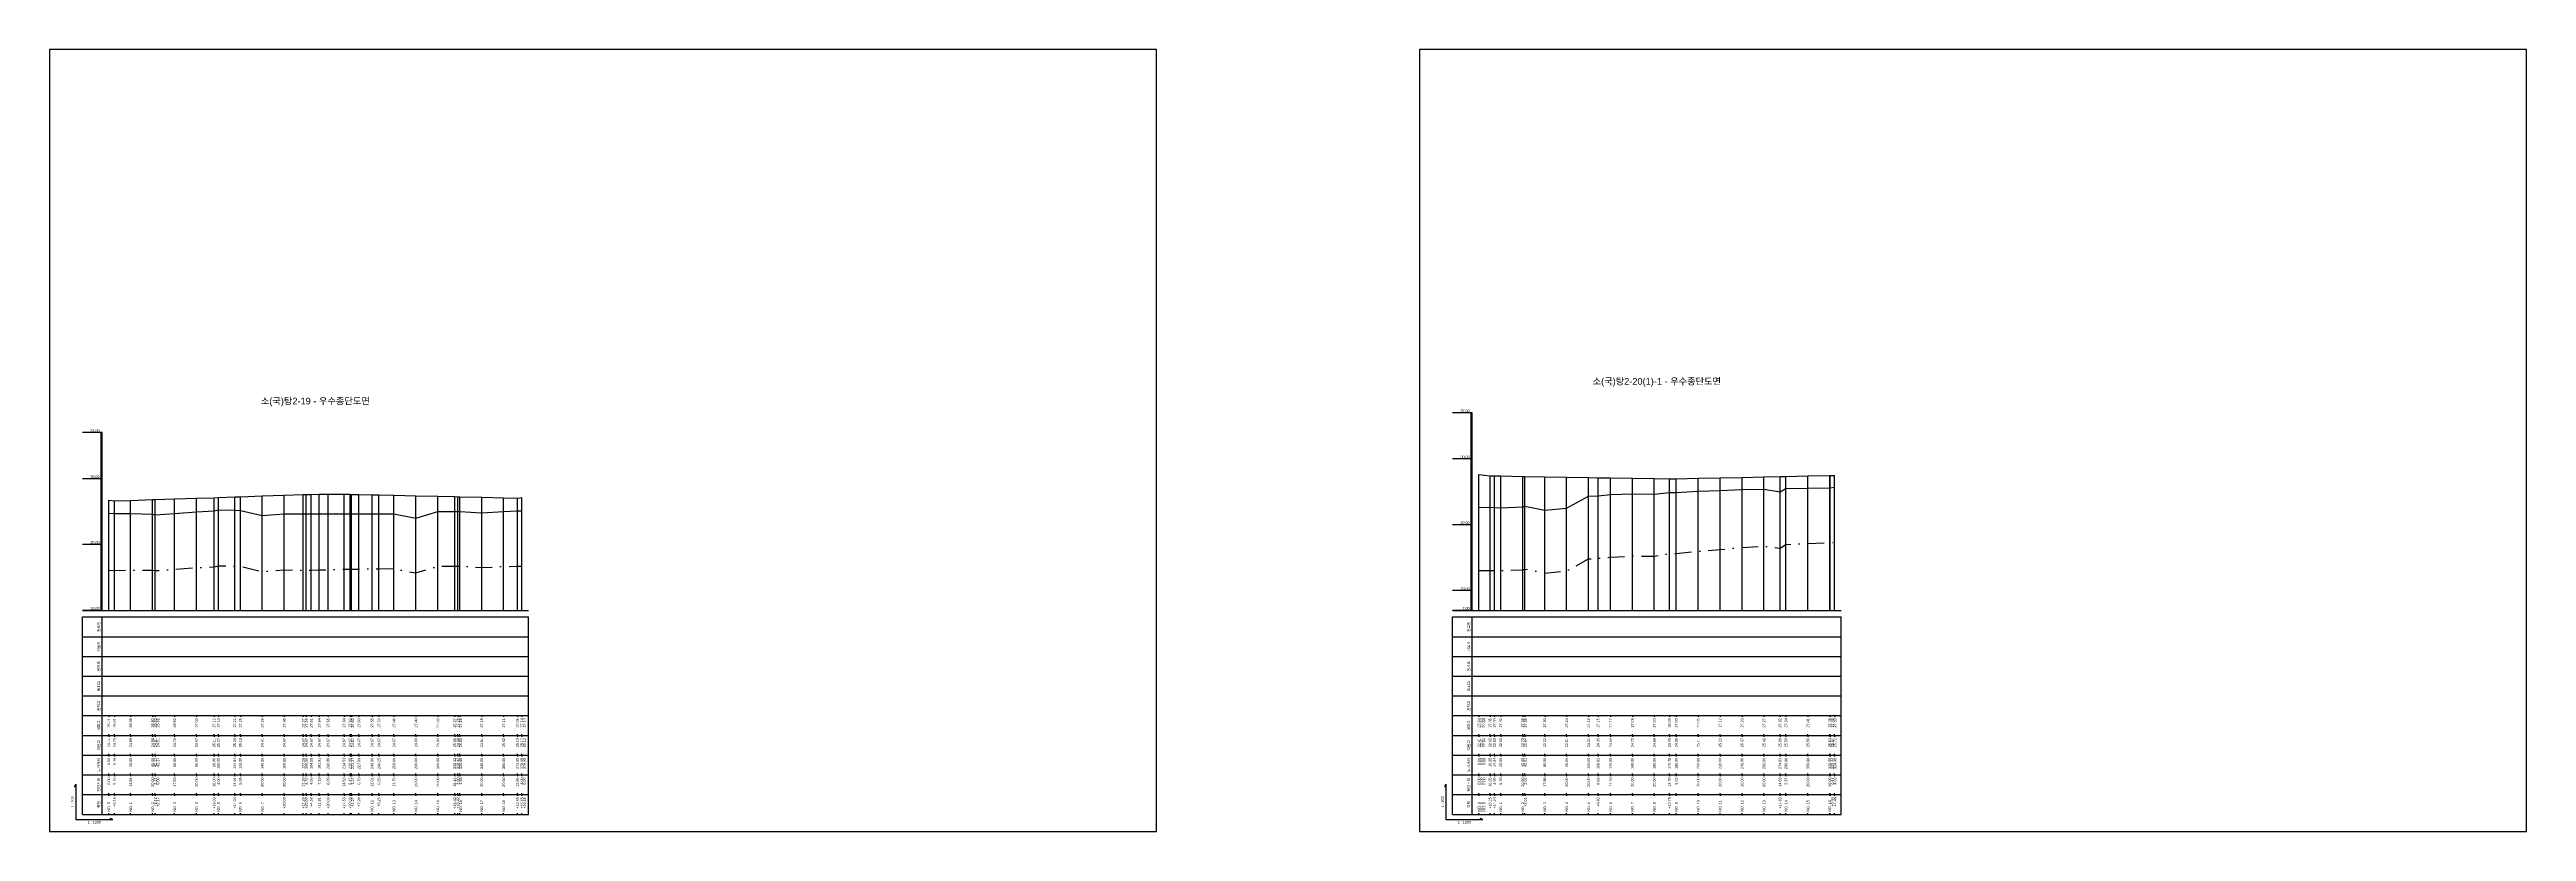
# Model space of a CAD drawing. Header units: millimetres. Extents: x -7351 to 135086, y 1419 to 5643.
# Drawn here: x 109361 to 111243, y 1419 to 2013 of the extents above; entities that cross this region are included whole.
import ezdxf
from ezdxf.enums import TextEntityAlignment as Align

# ---------------------------------------------------------------- set-up
doc = ezdxf.new("R2010")
doc.units = ezdxf.units.MM
doc.linetypes.add('DASHDOT', pattern=[25.4, 12.7, -6.35, 0, -6.35])
for name, color, linetype in [('KZ_종단_계획선', 1, 'Continuous'), ('KZ_종단_노선명', 7, 'Continuous'), ('KZ_종단_도각', 7, 'Continuous'), ('KZ_종단_수직선', 7, 'Continuous'), ('KZ_종단_암선1', 56, 'DASHDOT'), ('KZ_종단_지반선', 3, 'Continuous'), ('KZ_종단_테이블문자', 7, 'Continuous'), ('KZ_종단_테이블선', 7, 'Continuous'), ('KZ_종단_폴대', 7, 'Continuous')]:
    doc.layers.add(name, color=color, linetype=linetype)
doc.styles.get("Standard").update_dxf_attribs({"font": 'arial.ttf'})

msp = doc.modelspace()

# ---------------------------------------------------------------- linework, layer by layer
at = {"layer": 'KZ_종단_계획선'}
for points in [[(109406.4, 1670.6), (109410.7, 1670.1), (109423, 1670.5), (109439.7, 1671.1), (109441.5, 1671.1), (109441.5, 1671.1), (109456.4, 1671.6), (109473, 1672.2), (109486.4, 1672.6), (109489.7, 1672.7), (109502.1, 1673.2), (109506.4, 1673.3), (109523, 1673.9), (109539.7, 1674.4), (109554.1, 1674.9), (109556.4, 1675), (109560.2, 1675.1), (109566.3, 1675.2), (109573, 1675.3), (109585.1, 1675.3), (109589.7, 1675.2), (109590.7, 1675.1), (109596.4, 1675), (109606.4, 1674.8), (109611.6, 1674.7), (109623, 1674.4), (109639.7, 1674.1), (109656.4, 1673.7), (109669.2, 1673.4), (109671.7, 1673.3), (109673, 1673.3), (109689.7, 1672.9), (109706.4, 1672.6), (109716.9, 1672.3), (109720.2, 1672.7), (109720.2, 1672.7)], [(110447.4, 1690.3), (110447.4, 1690.3), (110447.4, 1690.3), (110455.9, 1689.3), (110459.2, 1689.2), (110464, 1689.1), (110480.7, 1688.8), (110482.4, 1688.8), (110497.4, 1688.5), (110514, 1688.2), (110530.7, 1687.9), (110538, 1687.8), (110547.4, 1687.6), (110564, 1687.3), (110580.7, 1687.1), (110592.2, 1687), (110597.4, 1687), (110614, 1687.3), (110630.7, 1687.7), (110647.4, 1688), (110664, 1688.4), (110676.2, 1688.6), (110680.7, 1688.7), (110697.4, 1689.1), (110714, 1689.4), (110714.4, 1689.4), (110717.7, 1689.5)]]:
    msp.add_lwpolyline(points, dxfattribs=at)
at = {"layer": 'KZ_종단_도각'}
for points in [[(109361.4, 1419), (110202.4, 1419), (110202.4, 2013), (109361.4, 2013)], [(110402.4, 1419), (111243.4, 1419), (111243.4, 2013), (110402.4, 2013)]]:
    msp.add_lwpolyline(points, close=True, dxfattribs=at)
at = {"layer": 'KZ_종단_수직선'}
for p, q in [((109560.2, 1587), (109560.2, 1675.1)), ((109566.3, 1587), (109566.3, 1675.2)), ((109573, 1587), (109573, 1675.3)), ((109585.1, 1587), (109585.1, 1675.3)), ((109589.7, 1587), (109589.7, 1675.2)), ((109590.8, 1587), (109590.8, 1675.1)), ((109596.4, 1587), (109596.4, 1675)), ((110447.4, 1587), (110447.4, 1690.3)), ((110447.4, 1587), (110447.4, 1690.3)), ((110447.4, 1587), (110447.4, 1690.3)), ((110447.4, 1587), (110447.4, 1690.3)), ((110447.4, 1587), (110447.4, 1690.3)), ((110455.9, 1587), (110455.9, 1689.3)), ((110459.2, 1587), (110459.2, 1689.2)), ((110464, 1587), (110464, 1689.1)), ((110480.7, 1587), (110480.7, 1688.8)), ((110482.4, 1587), (110482.4, 1688.8)), ((110497.4, 1587), (110497.4, 1688.5)), ((110514, 1587), (110514, 1688.2)), ((110530.7, 1587), (110530.7, 1687.9)), ((110538, 1587), (110538, 1687.8)), ((110547.4, 1587), (110547.4, 1687.6)), ((110564, 1587), (110564, 1687.3)), ((110580.7, 1587), (110580.7, 1687.1)), ((110592.2, 1587), (110592.2, 1687)), ((110597.4, 1587), (110597.4, 1687)), ((110614, 1587), (110614, 1687.3)), ((110630.7, 1587), (110630.7, 1687.7)), ((110647.4, 1587), (110647.4, 1688)), ((110664, 1587), (110664, 1688.4)), ((110676.2, 1587), (110676.2, 1688.6)), ((110680.7, 1587), (110680.7, 1688.7)), ((110697.4, 1587), (110697.4, 1689.1)), ((110714, 1587), (110714, 1689.4)), ((110714.4, 1587), (110714.4, 1689.4)), ((110717.7, 1587), (110717.7, 1689.5)), ((109406.4, 1587), (109406.4, 1670.6)), ((109410.7, 1587), (109410.7, 1670.1)), ((109423, 1587), (109423, 1670.5)), ((109439.7, 1587), (109439.7, 1671.1)), ((109441.5, 1587), (109441.5, 1671.1)), ((109441.5, 1587), (109441.5, 1671.1)), ((109456.4, 1587), (109456.4, 1671.6)), ((109473, 1587), (109473, 1672.2)), ((109486.4, 1587), (109486.4, 1672.6)), ((109489.7, 1587), (109489.7, 1672.7)), ((109502.1, 1587), (109502.1, 1673.2)), ((109506.4, 1587), (109506.4, 1673.3)), ((109523, 1587), (109523, 1673.9)), ((109539.7, 1587), (109539.7, 1674.4)), ((109554.1, 1587), (109554.1, 1674.9)), ((109556.4, 1587), (109556.4, 1675)), ((109606.4, 1587), (109606.4, 1674.8)), ((109611.6, 1587), (109611.6, 1674.7)), ((109623, 1587), (109623, 1674.4)), ((109639.7, 1587), (109639.7, 1674.1)), ((109656.4, 1587), (109656.4, 1673.7)), ((109669.2, 1587), (109669.2, 1673.4)), ((109671.7, 1587), (109671.7, 1673.3)), ((109673, 1587), (109673, 1673.3)), ((109689.7, 1587), (109689.7, 1672.9)), ((109706.4, 1587), (109706.4, 1672.6)), ((109716.9, 1587), (109716.9, 1672.3)), ((109720.2, 1587), (109720.2, 1672.7)), ((109720.2, 1587), (109720.2, 1672.7))]:
    msp.add_line(p, q, dxfattribs=at)
at = {"layer": 'KZ_종단_암선1', "flags": 128}
for points in [[(110447.4, 1616.2), (110447.4, 1616.2), (110447.4, 1617.3), (110455.9, 1617.4), (110459.2, 1617.3), (110464, 1617.2), (110480.7, 1617.8), (110482.4, 1618.4), (110497.4, 1615.3), (110514, 1616.9), (110530.7, 1626.1), (110538, 1626.5), (110547.4, 1627.4), (110564, 1628.3), (110580.7, 1628.2), (110592.2, 1630.1), (110597.4, 1630.3), (110614, 1631.9), (110630.7, 1633.2), (110647.4, 1634.8), (110664, 1635.8), (110676.2, 1634.3), (110680.7, 1637), (110697.4, 1637.8), (110714, 1638.3), (110714.4, 1638.4), (110717.7, 1638.8)], [(109406.4, 1617.6), (109410.7, 1617.4), (109423, 1617.6), (109439.7, 1617.5), (109441.5, 1617.2), (109441.5, 1617.2), (109456.4, 1618.2), (109473, 1619.5), (109486.4, 1620.1), (109489.7, 1620.9), (109502.1, 1620.5), (109506.4, 1620.4), (109523, 1616.5), (109539.7, 1617.7), (109554.1, 1617.6), (109556.4, 1617.6), (109560.2, 1617.5), (109566.3, 1617.7), (109573, 1617.9), (109585.1, 1618.2), (109589.7, 1618.3), (109590.8, 1618.3), (109596.4, 1618.4), (109606.4, 1618.5), (109611.6, 1618.6), (109623, 1618.7), (109639.7, 1615.4), (109656.4, 1620.6), (109669.2, 1620.5), (109671.7, 1620.5), (109673, 1620.6), (109689.7, 1619.6), (109706.4, 1620.3), (109716.9, 1620.5), (109720.2, 1620.6), (109720.2, 1620.6)]]:
    msp.add_lwpolyline(points, dxfattribs=at)
at = {"layer": 'KZ_종단_지반선', "flags": 128}
for points in [[(110447.4, 1664.1), (110447.4, 1664.1), (110447.4, 1665.2), (110455.9, 1665.3), (110459.2, 1665.2), (110464, 1665), (110480.7, 1665.7), (110482.4, 1666.2), (110497.4, 1663.1), (110514, 1664.6), (110530.7, 1673.7), (110538, 1674), (110547.4, 1674.9), (110564, 1675.6), (110580.7, 1675.3), (110592.2, 1676.6), (110597.4, 1676.6), (110614, 1677.6), (110630.7, 1678.1), (110647.4, 1678.9), (110664, 1679.1), (110676.2, 1677), (110680.7, 1679.5), (110697.4, 1679.8), (110714, 1680.2), (110714.4, 1680.2), (110717.7, 1680.6)], [(109406.4, 1660.8), (109410.7, 1660.5), (109423, 1660.5), (109439.7, 1660), (109441.5, 1659.6), (109441.5, 1659.6), (109456.4, 1660.5), (109473, 1661.9), (109486.4, 1662.6), (109489.7, 1663.4), (109502.1, 1663), (109506.4, 1662.9), (109523, 1659.1), (109539.7, 1660.4), (109554.1, 1660.4), (109556.4, 1660.4), (109560.2, 1660.4), (109566.3, 1660.4), (109573, 1660.4), (109585.1, 1660.4), (109589.7, 1660.4), (109590.8, 1660.4), (109596.4, 1660.4), (109606.4, 1660.4), (109611.6, 1660.4), (109623, 1660.4), (109639.7, 1657), (109656.4, 1662.2), (109669.2, 1662), (109671.7, 1662), (109673, 1662), (109689.7, 1661.2), (109706.4, 1662.1), (109716.9, 1662.5), (109720.2, 1662.7), (109720.2, 1662.7)]]:
    msp.add_lwpolyline(points, dxfattribs=at)
at = {"layer": 'KZ_종단_테이블선'}
for p, q in [((109386.4, 1587), (109725.2, 1587)), ((109386.4, 1567), (109386.4, 1582)), ((109386.4, 1582), (109725.2, 1582)), ((109401.4, 1567), (109401.4, 1582)), ((109725.2, 1567), (109725.2, 1582)), ((110427.4, 1587), (110722.7, 1587)), ((110427.4, 1567), (110427.4, 1582)), ((110427.4, 1582), (110722.7, 1582)), ((110442.4, 1567), (110442.4, 1582)), ((110722.7, 1567), (110722.7, 1582)), ((109386.4, 1552), (109386.4, 1567)), ((109386.4, 1567), (109725.2, 1567)), ((109401.4, 1552), (109401.4, 1567)), ((109725.2, 1552), (109725.2, 1567)), ((110427.4, 1552), (110427.4, 1567)), ((110427.4, 1567), (110722.7, 1567)), ((110442.4, 1552), (110442.4, 1567)), ((110722.7, 1552), (110722.7, 1567)), ((109386.4, 1537), (109386.4, 1552)), ((109386.4, 1552), (109725.2, 1552)), ((109401.4, 1537), (109401.4, 1552)), ((109725.2, 1537), (109725.2, 1552)), ((110427.4, 1537), (110427.4, 1552)), ((110427.4, 1552), (110722.7, 1552)), ((110442.4, 1537), (110442.4, 1552)), ((110722.7, 1537), (110722.7, 1552)), ((109386.4, 1522), (109386.4, 1537)), ((109386.4, 1537), (109725.2, 1537)), ((109401.4, 1522), (109401.4, 1537)), ((109725.2, 1522), (109725.2, 1537)), ((110427.4, 1522), (110427.4, 1537)), ((110427.4, 1537), (110722.7, 1537)), ((110442.4, 1522), (110442.4, 1537)), ((110722.7, 1522), (110722.7, 1537)), ((109386.4, 1507), (109386.4, 1522)), ((109386.4, 1522), (109725.2, 1522)), ((109386.4, 1492), (109386.4, 1507)), ((109386.4, 1507), (109725.2, 1507)), ((109401.4, 1507), (109401.4, 1522)), ((109401.4, 1492), (109401.4, 1507)), ((109406.4, 1507), (109406.4, 1506)), ((109410.7, 1507), (109410.7, 1506)), ((109423, 1507), (109423, 1506)), ((109439.7, 1507), (109439.7, 1506)), ((109441.5, 1507), (109441.5, 1506)), ((109441.5, 1507), (109441.5, 1506)), ((109456.4, 1507), (109456.4, 1506)), ((109473, 1507), (109473, 1506)), ((109486.4, 1507), (109486.4, 1506)), ((109489.7, 1507), (109489.7, 1506)), ((109502.1, 1507), (109502.1, 1506)), ((109506.4, 1507), (109506.4, 1506)), ((109523, 1507), (109523, 1506)), ((109539.7, 1507), (109539.7, 1506)), ((109554.1, 1507), (109554.1, 1506)), ((109556.4, 1507), (109556.4, 1506)), ((109560.2, 1507), (109560.2, 1506)), ((109566.3, 1507), (109566.3, 1506)), ((109573, 1507), (109573, 1506)), ((109585.1, 1507), (109585.1, 1506)), ((109589.7, 1507), (109589.7, 1506)), ((109590.8, 1507), (109590.8, 1506)), ((109596.4, 1507), (109596.4, 1506)), ((109606.4, 1507), (109606.4, 1506)), ((109611.6, 1507), (109611.6, 1506)), ((109623, 1507), (109623, 1506)), ((109639.7, 1507), (109639.7, 1506)), ((109656.4, 1507), (109656.4, 1506)), ((109669.2, 1507), (109669.2, 1506)), ((109671.7, 1507), (109671.7, 1506)), ((109673, 1507), (109673, 1506)), ((109689.7, 1507), (109689.7, 1506)), ((109706.4, 1507), (109706.4, 1506)), ((109716.9, 1507), (109716.9, 1506)), ((109720.2, 1507), (109720.2, 1506)), ((109720.2, 1507), (109720.2, 1506)), ((109725.2, 1507), (109725.2, 1522)), ((109725.2, 1492), (109725.2, 1507)), ((110427.4, 1507), (110427.4, 1522)), ((110427.4, 1522), (110722.7, 1522)), ((110427.4, 1492), (110427.4, 1507)), ((110427.4, 1507), (110722.7, 1507)), ((110442.4, 1507), (110442.4, 1522)), ((110442.4, 1492), (110442.4, 1507)), ((110447.4, 1507), (110447.4, 1506)), ((110447.4, 1507), (110447.4, 1506)), ((110447.4, 1507), (110447.4, 1506)), ((110455.9, 1507), (110455.9, 1506)), ((110459.2, 1507), (110459.2, 1506)), ((110464, 1507), (110464, 1506)), ((110480.7, 1507), (110480.7, 1506)), ((110482.4, 1507), (110482.4, 1506)), ((110497.4, 1507), (110497.4, 1506)), ((110514, 1507), (110514, 1506)), ((110530.7, 1507), (110530.7, 1506)), ((110538, 1507), (110538, 1506)), ((110547.4, 1507), (110547.4, 1506)), ((110564, 1507), (110564, 1506)), ((110580.7, 1507), (110580.7, 1506)), ((110592.2, 1507), (110592.2, 1506)), ((110597.4, 1507), (110597.4, 1506)), ((110614, 1507), (110614, 1506)), ((110630.7, 1507), (110630.7, 1506)), ((110647.4, 1507), (110647.4, 1506)), ((110664, 1507), (110664, 1506)), ((110676.2, 1507), (110676.2, 1506)), ((110680.7, 1507), (110680.7, 1506)), ((110697.4, 1507), (110697.4, 1506)), ((110714, 1507), (110714, 1506)), ((110714.4, 1507), (110714.4, 1506)), ((110717.7, 1507), (110717.7, 1506)), ((110722.7, 1507), (110722.7, 1522)), ((110722.7, 1492), (110722.7, 1507)), ((109386.4, 1477), (109386.4, 1492)), ((109386.4, 1492), (109725.2, 1492)), ((109401.4, 1477), (109401.4, 1492)), ((109406.4, 1492), (109406.4, 1493)), ((109406.4, 1492), (109406.4, 1491)), ((109410.7, 1492), (109410.7, 1493)), ((109410.7, 1492), (109410.7, 1491)), ((109423, 1492), (109423, 1493)), ((109423, 1492), (109423, 1491)), ((109439.7, 1492), (109439.7, 1493)), ((109439.7, 1492), (109439.7, 1491)), ((109441.5, 1492), (109441.5, 1493)), ((109441.5, 1492), (109441.5, 1493)), ((109441.5, 1492), (109441.5, 1491)), ((109441.5, 1492), (109441.5, 1491)), ((109456.4, 1492), (109456.4, 1493)), ((109456.4, 1492), (109456.4, 1491)), ((109473, 1492), (109473, 1493)), ((109473, 1492), (109473, 1491)), ((109486.4, 1492), (109486.4, 1493)), ((109486.4, 1492), (109486.4, 1491)), ((109489.7, 1492), (109489.7, 1493)), ((109489.7, 1492), (109489.7, 1491)), ((109502.1, 1492), (109502.1, 1493)), ((109502.1, 1492), (109502.1, 1491)), ((109506.4, 1492), (109506.4, 1493)), ((109506.4, 1492), (109506.4, 1491)), ((109523, 1492), (109523, 1493)), ((109523, 1492), (109523, 1491)), ((109539.7, 1492), (109539.7, 1493)), ((109539.7, 1492), (109539.7, 1491)), ((109554.1, 1492), (109554.1, 1493)), ((109554.1, 1492), (109554.1, 1491)), ((109556.4, 1492), (109556.4, 1493)), ((109556.4, 1492), (109556.4, 1491)), ((109560.2, 1492), (109560.2, 1493)), ((109560.2, 1492), (109560.2, 1491)), ((109566.3, 1492), (109566.3, 1493)), ((109566.3, 1492), (109566.3, 1491)), ((109573, 1492), (109573, 1493)), ((109573, 1492), (109573, 1491)), ((109585.1, 1492), (109585.1, 1493)), ((109585.1, 1492), (109585.1, 1491)), ((109589.7, 1492), (109589.7, 1493)), ((109589.7, 1492), (109589.7, 1491)), ((109590.8, 1492), (109590.8, 1493)), ((109590.8, 1492), (109590.8, 1491)), ((109596.4, 1492), (109596.4, 1493)), ((109596.4, 1492), (109596.4, 1491)), ((109606.4, 1492), (109606.4, 1493)), ((109606.4, 1492), (109606.4, 1491)), ((109611.6, 1492), (109611.6, 1493)), ((109611.6, 1492), (109611.6, 1491)), ((109623, 1492), (109623, 1493)), ((109623, 1492), (109623, 1491)), ((109639.7, 1492), (109639.7, 1493)), ((109639.7, 1492), (109639.7, 1491)), ((109656.4, 1492), (109656.4, 1493)), ((109656.4, 1492), (109656.4, 1491)), ((109669.2, 1492), (109669.2, 1493)), ((109669.2, 1492), (109669.2, 1491)), ((109671.7, 1492), (109671.7, 1493)), ((109671.7, 1492), (109671.7, 1491)), ((109673, 1492), (109673, 1493)), ((109673, 1492), (109673, 1491)), ((109689.7, 1492), (109689.7, 1493)), ((109689.7, 1492), (109689.7, 1491)), ((109706.4, 1492), (109706.4, 1493)), ((109706.4, 1492), (109706.4, 1491)), ((109716.9, 1492), (109716.9, 1493)), ((109716.9, 1492), (109716.9, 1491)), ((109720.2, 1492), (109720.2, 1493)), ((109720.2, 1492), (109720.2, 1493)), ((109720.2, 1492), (109720.2, 1491)), ((109720.2, 1492), (109720.2, 1491)), ((109725.2, 1477), (109725.2, 1492)), ((110427.4, 1477), (110427.4, 1492)), ((110427.4, 1492), (110722.7, 1492)), ((110442.4, 1477), (110442.4, 1492)), ((110447.4, 1492), (110447.4, 1493)), ((110447.4, 1492), (110447.4, 1493)), ((110447.4, 1492), (110447.4, 1493)), ((110447.4, 1492), (110447.4, 1491)), ((110447.4, 1492), (110447.4, 1491)), ((110447.4, 1492), (110447.4, 1491)), ((110455.9, 1492), (110455.9, 1493)), ((110455.9, 1492), (110455.9, 1491)), ((110459.2, 1492), (110459.2, 1493)), ((110459.2, 1492), (110459.2, 1491)), ((110464, 1492), (110464, 1493)), ((110464, 1492), (110464, 1491)), ((110480.7, 1492), (110480.7, 1493)), ((110480.7, 1492), (110480.7, 1491)), ((110482.4, 1492), (110482.4, 1493)), ((110482.4, 1492), (110482.4, 1491)), ((110497.4, 1492), (110497.4, 1493)), ((110497.4, 1492), (110497.4, 1491)), ((110514, 1492), (110514, 1493)), ((110514, 1492), (110514, 1491)), ((110530.7, 1492), (110530.7, 1493)), ((110530.7, 1492), (110530.7, 1491)), ((110538, 1492), (110538, 1493)), ((110538, 1492), (110538, 1491)), ((110547.4, 1492), (110547.4, 1493)), ((110547.4, 1492), (110547.4, 1491)), ((110564, 1492), (110564, 1493)), ((110564, 1492), (110564, 1491)), ((110580.7, 1492), (110580.7, 1493)), ((110580.7, 1492), (110580.7, 1491)), ((110592.2, 1492), (110592.2, 1493)), ((110592.2, 1492), (110592.2, 1491)), ((110597.4, 1492), (110597.4, 1493)), ((110597.4, 1492), (110597.4, 1491)), ((110614, 1492), (110614, 1493)), ((110614, 1492), (110614, 1491)), ((110630.7, 1492), (110630.7, 1493)), ((110630.7, 1492), (110630.7, 1491)), ((110647.4, 1492), (110647.4, 1493)), ((110647.4, 1492), (110647.4, 1491)), ((110664, 1492), (110664, 1493)), ((110664, 1492), (110664, 1491)), ((110676.2, 1492), (110676.2, 1493)), ((110676.2, 1492), (110676.2, 1491)), ((110680.7, 1492), (110680.7, 1493)), ((110680.7, 1492), (110680.7, 1491)), ((110697.4, 1492), (110697.4, 1493)), ((110697.4, 1492), (110697.4, 1491)), ((110714, 1492), (110714, 1493)), ((110714, 1492), (110714, 1491)), ((110714.4, 1492), (110714.4, 1493)), ((110714.4, 1492), (110714.4, 1491)), ((110717.7, 1492), (110717.7, 1493)), ((110717.7, 1492), (110717.7, 1491)), ((110722.7, 1477), (110722.7, 1492)), ((109386.4, 1462), (109386.4, 1477)), ((109386.4, 1477), (109725.2, 1477)), ((109401.4, 1462), (109401.4, 1477)), ((109406.4, 1477), (109406.4, 1478)), ((109406.4, 1477), (109406.4, 1476)), ((109410.7, 1477), (109410.7, 1478)), ((109410.7, 1477), (109410.7, 1476)), ((109423, 1477), (109423, 1478)), ((109423, 1477), (109423, 1476)), ((109439.7, 1477), (109439.7, 1478)), ((109439.7, 1477), (109439.7, 1476)), ((109441.5, 1477), (109441.5, 1478)), ((109441.5, 1477), (109441.5, 1478)), ((109441.5, 1477), (109441.5, 1476)), ((109441.5, 1477), (109441.5, 1476)), ((109456.4, 1477), (109456.4, 1478)), ((109456.4, 1477), (109456.4, 1476)), ((109473, 1477), (109473, 1478)), ((109473, 1477), (109473, 1476)), ((109486.4, 1477), (109486.4, 1478)), ((109486.4, 1477), (109486.4, 1476)), ((109489.7, 1477), (109489.7, 1478)), ((109489.7, 1477), (109489.7, 1476)), ((109502.1, 1477), (109502.1, 1478)), ((109502.1, 1477), (109502.1, 1476)), ((109506.4, 1477), (109506.4, 1478)), ((109506.4, 1477), (109506.4, 1476)), ((109523, 1477), (109523, 1478)), ((109523, 1477), (109523, 1476)), ((109539.7, 1477), (109539.7, 1478)), ((109539.7, 1477), (109539.7, 1476)), ((109554.1, 1477), (109554.1, 1478)), ((109554.1, 1477), (109554.1, 1476)), ((109556.4, 1477), (109556.4, 1478)), ((109556.4, 1477), (109556.4, 1476)), ((109560.2, 1477), (109560.2, 1478)), ((109560.2, 1477), (109560.2, 1476)), ((109566.3, 1477), (109566.3, 1478)), ((109566.3, 1477), (109566.3, 1476)), ((109573, 1477), (109573, 1478)), ((109573, 1477), (109573, 1476)), ((109585.1, 1477), (109585.1, 1478)), ((109585.1, 1477), (109585.1, 1476)), ((109589.7, 1477), (109589.7, 1478)), ((109589.7, 1477), (109589.7, 1476)), ((109590.8, 1477), (109590.8, 1478)), ((109590.8, 1477), (109590.8, 1476)), ((109596.4, 1477), (109596.4, 1478)), ((109596.4, 1477), (109596.4, 1476)), ((109606.4, 1477), (109606.4, 1478)), ((109606.4, 1477), (109606.4, 1476)), ((109611.6, 1477), (109611.6, 1478)), ((109611.6, 1477), (109611.6, 1476)), ((109623, 1477), (109623, 1478)), ((109623, 1477), (109623, 1476)), ((109639.7, 1477), (109639.7, 1478)), ((109639.7, 1477), (109639.7, 1476)), ((109656.4, 1477), (109656.4, 1478)), ((109656.4, 1477), (109656.4, 1476)), ((109669.2, 1477), (109669.2, 1478)), ((109669.2, 1477), (109669.2, 1476)), ((109671.7, 1477), (109671.7, 1478)), ((109671.7, 1477), (109671.7, 1476)), ((109673, 1477), (109673, 1478)), ((109673, 1477), (109673, 1476)), ((109689.7, 1477), (109689.7, 1478)), ((109689.7, 1477), (109689.7, 1476)), ((109706.4, 1477), (109706.4, 1478)), ((109706.4, 1477), (109706.4, 1476)), ((109716.9, 1477), (109716.9, 1478)), ((109716.9, 1477), (109716.9, 1476)), ((109720.2, 1477), (109720.2, 1478)), ((109720.2, 1477), (109720.2, 1478)), ((109720.2, 1477), (109720.2, 1476)), ((109720.2, 1477), (109720.2, 1476)), ((109725.2, 1462), (109725.2, 1477)), ((110427.4, 1462), (110427.4, 1477)), ((110427.4, 1477), (110722.7, 1477)), ((110442.4, 1462), (110442.4, 1477)), ((110447.4, 1477), (110447.4, 1478)), ((110447.4, 1477), (110447.4, 1478)), ((110447.4, 1477), (110447.4, 1478)), ((110447.4, 1477), (110447.4, 1476)), ((110447.4, 1477), (110447.4, 1476)), ((110447.4, 1477), (110447.4, 1476)), ((110455.9, 1477), (110455.9, 1478)), ((110455.9, 1477), (110455.9, 1476)), ((110459.2, 1477), (110459.2, 1478)), ((110459.2, 1477), (110459.2, 1476)), ((110464, 1477), (110464, 1478)), ((110464, 1477), (110464, 1476)), ((110480.7, 1477), (110480.7, 1478)), ((110480.7, 1477), (110480.7, 1476)), ((110482.4, 1477), (110482.4, 1478)), ((110482.4, 1477), (110482.4, 1476)), ((110497.4, 1477), (110497.4, 1478)), ((110497.4, 1477), (110497.4, 1476)), ((110514, 1477), (110514, 1478)), ((110514, 1477), (110514, 1476)), ((110530.7, 1477), (110530.7, 1478)), ((110530.7, 1477), (110530.7, 1476)), ((110538, 1477), (110538, 1478)), ((110538, 1477), (110538, 1476)), ((110547.4, 1477), (110547.4, 1478)), ((110547.4, 1477), (110547.4, 1476)), ((110564, 1477), (110564, 1478)), ((110564, 1477), (110564, 1476)), ((110580.7, 1477), (110580.7, 1478)), ((110580.7, 1477), (110580.7, 1476)), ((110592.2, 1477), (110592.2, 1478)), ((110592.2, 1477), (110592.2, 1476)), ((110597.4, 1477), (110597.4, 1478)), ((110597.4, 1477), (110597.4, 1476)), ((110614, 1477), (110614, 1478)), ((110614, 1477), (110614, 1476)), ((110630.7, 1477), (110630.7, 1478)), ((110630.7, 1477), (110630.7, 1476)), ((110647.4, 1477), (110647.4, 1478)), ((110647.4, 1477), (110647.4, 1476)), ((110664, 1477), (110664, 1478)), ((110664, 1477), (110664, 1476)), ((110676.2, 1477), (110676.2, 1478)), ((110676.2, 1477), (110676.2, 1476)), ((110680.7, 1477), (110680.7, 1478)), ((110680.7, 1477), (110680.7, 1476)), ((110697.4, 1477), (110697.4, 1478)), ((110697.4, 1477), (110697.4, 1476)), ((110714, 1477), (110714, 1478)), ((110714, 1477), (110714, 1476)), ((110714.4, 1477), (110714.4, 1478)), ((110714.4, 1477), (110714.4, 1476)), ((110717.7, 1477), (110717.7, 1478)), ((110717.7, 1477), (110717.7, 1476)), ((110722.7, 1462), (110722.7, 1477)), ((109386.4, 1447), (109386.4, 1462)), ((109386.4, 1462), (109725.2, 1462)), ((109401.4, 1447), (109401.4, 1462)), ((109406.4, 1462), (109406.4, 1463)), ((109406.4, 1462), (109406.4, 1461)), ((109410.7, 1462), (109410.7, 1463)), ((109410.7, 1462), (109410.7, 1461)), ((109423, 1462), (109423, 1463)), ((109423, 1462), (109423, 1461)), ((109439.7, 1462), (109439.7, 1463)), ((109439.7, 1462), (109439.7, 1461)), ((109441.5, 1462), (109441.5, 1463)), ((109441.5, 1462), (109441.5, 1463)), ((109441.5, 1462), (109441.5, 1461)), ((109441.5, 1462), (109441.5, 1461)), ((109456.4, 1462), (109456.4, 1463)), ((109456.4, 1462), (109456.4, 1461)), ((109473, 1462), (109473, 1463)), ((109473, 1462), (109473, 1461)), ((109486.4, 1462), (109486.4, 1463)), ((109486.4, 1462), (109486.4, 1461)), ((109489.7, 1462), (109489.7, 1463)), ((109489.7, 1462), (109489.7, 1461)), ((109502.1, 1462), (109502.1, 1463)), ((109502.1, 1462), (109502.1, 1461)), ((109506.4, 1462), (109506.4, 1463)), ((109506.4, 1462), (109506.4, 1461)), ((109523, 1462), (109523, 1463)), ((109523, 1462), (109523, 1461)), ((109539.7, 1462), (109539.7, 1463)), ((109539.7, 1462), (109539.7, 1461)), ((109554.1, 1462), (109554.1, 1463)), ((109554.1, 1462), (109554.1, 1461)), ((109556.4, 1462), (109556.4, 1463)), ((109556.4, 1462), (109556.4, 1461)), ((109560.2, 1462), (109560.2, 1463)), ((109560.2, 1462), (109560.2, 1461)), ((109566.3, 1462), (109566.3, 1463)), ((109566.3, 1462), (109566.3, 1461)), ((109573, 1462), (109573, 1463)), ((109573, 1462), (109573, 1461)), ((109585.1, 1462), (109585.1, 1463)), ((109585.1, 1462), (109585.1, 1461)), ((109589.7, 1462), (109589.7, 1463)), ((109589.7, 1462), (109589.7, 1461)), ((109590.8, 1462), (109590.8, 1463)), ((109590.8, 1462), (109590.8, 1461)), ((109596.4, 1462), (109596.4, 1463)), ((109596.4, 1462), (109596.4, 1461)), ((109606.4, 1462), (109606.4, 1463)), ((109606.4, 1462), (109606.4, 1461)), ((109611.6, 1462), (109611.6, 1463)), ((109611.6, 1462), (109611.6, 1461)), ((109623, 1462), (109623, 1463)), ((109623, 1462), (109623, 1461)), ((109639.7, 1462), (109639.7, 1463)), ((109639.7, 1462), (109639.7, 1461)), ((109656.4, 1462), (109656.4, 1463)), ((109656.4, 1462), (109656.4, 1461)), ((109669.2, 1462), (109669.2, 1463)), ((109669.2, 1462), (109669.2, 1461)), ((109671.7, 1462), (109671.7, 1463)), ((109671.7, 1462), (109671.7, 1461)), ((109673, 1462), (109673, 1463)), ((109673, 1462), (109673, 1461)), ((109689.7, 1462), (109689.7, 1463)), ((109689.7, 1462), (109689.7, 1461)), ((109706.4, 1462), (109706.4, 1463)), ((109706.4, 1462), (109706.4, 1461)), ((109716.9, 1462), (109716.9, 1463)), ((109716.9, 1462), (109716.9, 1461)), ((109720.2, 1462), (109720.2, 1463)), ((109720.2, 1462), (109720.2, 1463)), ((109720.2, 1462), (109720.2, 1461)), ((109720.2, 1462), (109720.2, 1461)), ((109725.2, 1447), (109725.2, 1462)), ((110427.4, 1447), (110427.4, 1462)), ((110427.4, 1462), (110722.7, 1462)), ((110442.4, 1447), (110442.4, 1462)), ((110447.4, 1462), (110447.4, 1463)), ((110447.4, 1462), (110447.4, 1463)), ((110447.4, 1462), (110447.4, 1463)), ((110447.4, 1462), (110447.4, 1461)), ((110447.4, 1462), (110447.4, 1461)), ((110447.4, 1462), (110447.4, 1461)), ((110455.9, 1462), (110455.9, 1463)), ((110455.9, 1462), (110455.9, 1461)), ((110459.2, 1462), (110459.2, 1463)), ((110459.2, 1462), (110459.2, 1461)), ((110464, 1462), (110464, 1463)), ((110464, 1462), (110464, 1461)), ((110480.7, 1462), (110480.7, 1463)), ((110480.7, 1462), (110480.7, 1461)), ((110482.4, 1462), (110482.4, 1463)), ((110482.4, 1462), (110482.4, 1461)), ((110497.4, 1462), (110497.4, 1463)), ((110497.4, 1462), (110497.4, 1461)), ((110514, 1462), (110514, 1463)), ((110514, 1462), (110514, 1461)), ((110530.7, 1462), (110530.7, 1463)), ((110530.7, 1462), (110530.7, 1461)), ((110538, 1462), (110538, 1463)), ((110538, 1462), (110538, 1461)), ((110547.4, 1462), (110547.4, 1463)), ((110547.4, 1462), (110547.4, 1461)), ((110564, 1462), (110564, 1463)), ((110564, 1462), (110564, 1461)), ((110580.7, 1462), (110580.7, 1463)), ((110580.7, 1462), (110580.7, 1461)), ((110592.2, 1462), (110592.2, 1463)), ((110592.2, 1462), (110592.2, 1461)), ((110597.4, 1462), (110597.4, 1463)), ((110597.4, 1462), (110597.4, 1461)), ((110614, 1462), (110614, 1463)), ((110614, 1462), (110614, 1461)), ((110630.7, 1462), (110630.7, 1463)), ((110630.7, 1462), (110630.7, 1461)), ((110647.4, 1462), (110647.4, 1463)), ((110647.4, 1462), (110647.4, 1461)), ((110664, 1462), (110664, 1463)), ((110664, 1462), (110664, 1461)), ((110676.2, 1462), (110676.2, 1463)), ((110676.2, 1462), (110676.2, 1461)), ((110680.7, 1462), (110680.7, 1463)), ((110680.7, 1462), (110680.7, 1461)), ((110697.4, 1462), (110697.4, 1463)), ((110697.4, 1462), (110697.4, 1461)), ((110714, 1462), (110714, 1463)), ((110714, 1462), (110714, 1461)), ((110714.4, 1462), (110714.4, 1463)), ((110714.4, 1462), (110714.4, 1461)), ((110717.7, 1462), (110717.7, 1463)), ((110717.7, 1462), (110717.7, 1461)), ((110722.7, 1447), (110722.7, 1462)), ((109386.4, 1432), (109386.4, 1447)), ((109386.4, 1447), (109725.2, 1447)), ((109386.4, 1432), (109725.2, 1432)), ((109401.4, 1432), (109401.4, 1447)), ((109406.4, 1447), (109406.4, 1448)), ((109406.4, 1447), (109406.4, 1446)), ((109406.4, 1432), (109406.4, 1433)), ((109410.7, 1447), (109410.7, 1448)), ((109410.7, 1447), (109410.7, 1446)), ((109410.7, 1432), (109410.7, 1433)), ((109423, 1447), (109423, 1448)), ((109423, 1447), (109423, 1446)), ((109423, 1432), (109423, 1433)), ((109439.7, 1447), (109439.7, 1448)), ((109439.7, 1447), (109439.7, 1446)), ((109439.7, 1432), (109439.7, 1433)), ((109441.5, 1447), (109441.5, 1448)), ((109441.5, 1447), (109441.5, 1448)), ((109441.5, 1447), (109441.5, 1446)), ((109441.5, 1447), (109441.5, 1446)), ((109441.5, 1432), (109441.5, 1433)), ((109441.5, 1432), (109441.5, 1433)), ((109456.4, 1447), (109456.4, 1448)), ((109456.4, 1447), (109456.4, 1446)), ((109456.4, 1432), (109456.4, 1433)), ((109473, 1447), (109473, 1448)), ((109473, 1447), (109473, 1446)), ((109473, 1432), (109473, 1433)), ((109486.4, 1447), (109486.4, 1448)), ((109486.4, 1447), (109486.4, 1446)), ((109486.4, 1432), (109486.4, 1433)), ((109489.7, 1447), (109489.7, 1448)), ((109489.7, 1447), (109489.7, 1446)), ((109489.7, 1432), (109489.7, 1433)), ((109502.1, 1447), (109502.1, 1448)), ((109502.1, 1447), (109502.1, 1446)), ((109502.1, 1432), (109502.1, 1433)), ((109506.4, 1447), (109506.4, 1448)), ((109506.4, 1447), (109506.4, 1446)), ((109506.4, 1432), (109506.4, 1433)), ((109523, 1447), (109523, 1448)), ((109523, 1447), (109523, 1446)), ((109523, 1432), (109523, 1433)), ((109539.7, 1447), (109539.7, 1448)), ((109539.7, 1447), (109539.7, 1446)), ((109539.7, 1432), (109539.7, 1433)), ((109554.1, 1447), (109554.1, 1448)), ((109554.1, 1447), (109554.1, 1446)), ((109554.1, 1432), (109554.1, 1433)), ((109556.4, 1447), (109556.4, 1448)), ((109556.4, 1447), (109556.4, 1446)), ((109556.4, 1432), (109556.4, 1433)), ((109560.2, 1447), (109560.2, 1448)), ((109560.2, 1447), (109560.2, 1446)), ((109560.2, 1432), (109560.2, 1433)), ((109566.3, 1447), (109566.3, 1448)), ((109566.3, 1447), (109566.3, 1446)), ((109566.3, 1432), (109566.3, 1433)), ((109573, 1447), (109573, 1448)), ((109573, 1447), (109573, 1446)), ((109573, 1432), (109573, 1433)), ((109585.1, 1447), (109585.1, 1448)), ((109585.1, 1447), (109585.1, 1446)), ((109585.1, 1432), (109585.1, 1433)), ((109589.7, 1447), (109589.7, 1448)), ((109589.7, 1447), (109589.7, 1446)), ((109589.7, 1432), (109589.7, 1433)), ((109590.8, 1447), (109590.8, 1448)), ((109590.8, 1447), (109590.8, 1446)), ((109590.8, 1432), (109590.8, 1433)), ((109596.4, 1447), (109596.4, 1448)), ((109596.4, 1447), (109596.4, 1446)), ((109596.4, 1432), (109596.4, 1433)), ((109606.4, 1447), (109606.4, 1448)), ((109606.4, 1447), (109606.4, 1446)), ((109606.4, 1432), (109606.4, 1433)), ((109611.6, 1447), (109611.6, 1448)), ((109611.6, 1447), (109611.6, 1446)), ((109611.6, 1432), (109611.6, 1433)), ((109623, 1447), (109623, 1448)), ((109623, 1447), (109623, 1446)), ((109623, 1432), (109623, 1433)), ((109639.7, 1447), (109639.7, 1448)), ((109639.7, 1447), (109639.7, 1446)), ((109639.7, 1432), (109639.7, 1433)), ((109656.4, 1447), (109656.4, 1448)), ((109656.4, 1447), (109656.4, 1446)), ((109656.4, 1432), (109656.4, 1433)), ((109669.2, 1447), (109669.2, 1448)), ((109669.2, 1447), (109669.2, 1446)), ((109669.2, 1432), (109669.2, 1433)), ((109671.7, 1447), (109671.7, 1448)), ((109671.7, 1447), (109671.7, 1446)), ((109671.7, 1432), (109671.7, 1433)), ((109673, 1447), (109673, 1448)), ((109673, 1447), (109673, 1446)), ((109673, 1432), (109673, 1433)), ((109689.7, 1447), (109689.7, 1448)), ((109689.7, 1447), (109689.7, 1446)), ((109689.7, 1432), (109689.7, 1433)), ((109706.4, 1447), (109706.4, 1448)), ((109706.4, 1447), (109706.4, 1446)), ((109706.4, 1432), (109706.4, 1433)), ((109716.9, 1447), (109716.9, 1448)), ((109716.9, 1447), (109716.9, 1446)), ((109716.9, 1432), (109716.9, 1433)), ((109720.2, 1447), (109720.2, 1448)), ((109720.2, 1447), (109720.2, 1448)), ((109720.2, 1447), (109720.2, 1446)), ((109720.2, 1447), (109720.2, 1446)), ((109720.2, 1432), (109720.2, 1433)), ((109720.2, 1432), (109720.2, 1433)), ((109725.2, 1432), (109725.2, 1447)), ((110427.4, 1432), (110427.4, 1447)), ((110427.4, 1447), (110722.7, 1447)), ((110427.4, 1432), (110722.7, 1432)), ((110442.4, 1432), (110442.4, 1447)), ((110447.4, 1447), (110447.4, 1448)), ((110447.4, 1447), (110447.4, 1448)), ((110447.4, 1447), (110447.4, 1448)), ((110447.4, 1447), (110447.4, 1446)), ((110447.4, 1447), (110447.4, 1446)), ((110447.4, 1447), (110447.4, 1446)), ((110447.4, 1432), (110447.4, 1433)), ((110447.4, 1432), (110447.4, 1433)), ((110447.4, 1432), (110447.4, 1433)), ((110455.9, 1447), (110455.9, 1448)), ((110455.9, 1447), (110455.9, 1446)), ((110455.9, 1432), (110455.9, 1433)), ((110459.2, 1447), (110459.2, 1448)), ((110459.2, 1447), (110459.2, 1446)), ((110459.2, 1432), (110459.2, 1433)), ((110464, 1447), (110464, 1448)), ((110464, 1447), (110464, 1446)), ((110464, 1432), (110464, 1433)), ((110480.7, 1447), (110480.7, 1448)), ((110480.7, 1447), (110480.7, 1446)), ((110480.7, 1432), (110480.7, 1433)), ((110482.4, 1447), (110482.4, 1448)), ((110482.4, 1447), (110482.4, 1446)), ((110482.4, 1432), (110482.4, 1433)), ((110497.4, 1447), (110497.4, 1448)), ((110497.4, 1447), (110497.4, 1446)), ((110497.4, 1432), (110497.4, 1433)), ((110514, 1447), (110514, 1448)), ((110514, 1447), (110514, 1446)), ((110514, 1432), (110514, 1433)), ((110530.7, 1447), (110530.7, 1448)), ((110530.7, 1447), (110530.7, 1446)), ((110530.7, 1432), (110530.7, 1433)), ((110538, 1447), (110538, 1448)), ((110538, 1447), (110538, 1446)), ((110538, 1432), (110538, 1433)), ((110547.4, 1447), (110547.4, 1448)), ((110547.4, 1447), (110547.4, 1446)), ((110547.4, 1432), (110547.4, 1433)), ((110564, 1447), (110564, 1448)), ((110564, 1447), (110564, 1446)), ((110564, 1432), (110564, 1433)), ((110580.7, 1447), (110580.7, 1448)), ((110580.7, 1447), (110580.7, 1446)), ((110580.7, 1432), (110580.7, 1433)), ((110592.2, 1447), (110592.2, 1448)), ((110592.2, 1447), (110592.2, 1446)), ((110592.2, 1432), (110592.2, 1433)), ((110597.4, 1447), (110597.4, 1448)), ((110597.4, 1447), (110597.4, 1446)), ((110597.4, 1432), (110597.4, 1433)), ((110614, 1447), (110614, 1448)), ((110614, 1447), (110614, 1446)), ((110614, 1432), (110614, 1433)), ((110630.7, 1447), (110630.7, 1448)), ((110630.7, 1447), (110630.7, 1446)), ((110630.7, 1432), (110630.7, 1433)), ((110647.4, 1447), (110647.4, 1448)), ((110647.4, 1447), (110647.4, 1446)), ((110647.4, 1432), (110647.4, 1433)), ((110664, 1447), (110664, 1448)), ((110664, 1447), (110664, 1446)), ((110664, 1432), (110664, 1433)), ((110676.2, 1447), (110676.2, 1448)), ((110676.2, 1447), (110676.2, 1446)), ((110676.2, 1432), (110676.2, 1433)), ((110680.7, 1447), (110680.7, 1448)), ((110680.7, 1447), (110680.7, 1446)), ((110680.7, 1432), (110680.7, 1433)), ((110697.4, 1447), (110697.4, 1448)), ((110697.4, 1447), (110697.4, 1446)), ((110697.4, 1432), (110697.4, 1433)), ((110714, 1447), (110714, 1448)), ((110714, 1447), (110714, 1446)), ((110714, 1432), (110714, 1433)), ((110714.4, 1447), (110714.4, 1448)), ((110714.4, 1447), (110714.4, 1446)), ((110714.4, 1432), (110714.4, 1433)), ((110717.7, 1447), (110717.7, 1448)), ((110717.7, 1447), (110717.7, 1446)), ((110717.7, 1432), (110717.7, 1433)), ((110722.7, 1432), (110722.7, 1447))]:
    msp.add_line(p, q, dxfattribs=at)
for points in [[(109381.4, 1453), (109380.4, 1453), (109381.4, 1455), (109381.4, 1428), (109409.4, 1428), (109407.4, 1429), (109407.4, 1428)], [(110422.4, 1453), (110421.4, 1453), (110422.4, 1455), (110422.4, 1428), (110450.4, 1428), (110448.4, 1429), (110448.4, 1428)]]:
    msp.add_lwpolyline(points, dxfattribs=at)
at = {"layer": 'KZ_종단_폴대'}
for p, q in [((110442.4, 1737), (110427.4, 1737)), ((109401.4, 1722), (109386.4, 1722)), ((110442.4, 1702), (110427.4, 1702)), ((109401.4, 1687), (109386.4, 1687)), ((110442.4, 1652), (110427.4, 1652)), ((109401.4, 1637), (109386.4, 1637)), ((110442.4, 1602), (110427.4, 1602)), ((109401.4, 1587), (109386.4, 1587)), ((110442.4, 1587), (110427.4, 1587))]:
    msp.add_line(p, q, dxfattribs=at)
for points in [[(110442.4, 1587), (110442.4, 1737), (110441.4, 1737), (110441.4, 1587), (110442.4, 1587)], [(109401.4, 1587), (109401.4, 1722), (109400.4, 1722), (109400.4, 1587), (109401.4, 1587)]]:
    msp.add_lwpolyline(points, dxfattribs=at)
for points in [[(110441.9, 1722, 1, 1, 0), (110441.9, 1732, 1, 1, 0)], [(109400.9, 1707, 1, 1, 0), (109400.9, 1717, 1, 1, 0)], [(109400.9, 1687, 1, 1, 0), (109400.9, 1697, 1, 1, 0)], [(110441.9, 1702, 1, 1, 0), (110441.9, 1712, 1, 1, 0)], [(109400.9, 1667, 1, 1, 0), (109400.9, 1677, 1, 1, 0)], [(110441.9, 1682, 1, 1, 0), (110441.9, 1692, 1, 1, 0)], [(109400.9, 1647, 1, 1, 0), (109400.9, 1657, 1, 1, 0)], [(110441.9, 1662, 1, 1, 0), (110441.9, 1672, 1, 1, 0)], [(109400.9, 1627, 1, 1, 0), (109400.9, 1637, 1, 1, 0)], [(110441.9, 1642, 1, 1, 0), (110441.9, 1652, 1, 1, 0)], [(110441.9, 1622, 1, 1, 0), (110441.9, 1632, 1, 1, 0)], [(109400.9, 1607, 1, 1, 0), (109400.9, 1617, 1, 1, 0)], [(110441.9, 1602, 1, 1, 0), (110441.9, 1612, 1, 1, 0)], [(109400.9, 1587, 1, 1, 0), (109400.9, 1597, 1, 1, 0)], [(110441.9, 1587, 1, 1, 0), (110441.9, 1592, 1, 1, 0)]]:
    msp.add_lwpolyline(points, format="xyseb", dxfattribs=at)

# ---------------------------------------------------------------- texts
at = {"layer": 'KZ_종단_노선명'}
for s, p in [('소(국)탕2-20(1)-1 - 우수종단도면', (110582.6, 1757)), ('소(국)탕2-19 - 우수종단도면', (109563.3, 1742))]:
    msp.add_text(s, height=5, dxfattribs=at).set_placement(p, align=Align.BOTTOM_CENTER)
at = {"layer": 'KZ_종단_테이블문자'}
for s, p in [('26.71', (109406.4, 1505)), ('24.74', (109406.4, 1490)), ('26.61', (109410.7, 1505)), ('24.70', (109410.7, 1490)), ('26.69', (109423, 1505)), ('24.69', (109423, 1490)), ('26.80', (109439.7, 1505)), ('24.58', (109439.7, 1490)), ('26.82', (109441.7, 1505)), ('24.51', (109441.7, 1490)), ('26.82', (109443.7, 1505)), ('24.51', (109443.7, 1490)), ('26.92', (109456.4, 1505)), ('24.70', (109456.4, 1490)), ('27.03', (109473, 1505)), ('24.97', (109473, 1490)), ('27.12', (109486.4, 1505)), ('25.11', (109486.4, 1490)), ('27.14', (109489.7, 1505)), ('25.27', (109489.7, 1490)), ('27.22', (109502.1, 1505)), ('25.20', (109502.1, 1490)), ('27.25', (109506.4, 1505)), ('25.18', (109506.4, 1490)), ('27.36', (109523, 1505)), ('24.41', (109523, 1490)), ('27.48', (109539.7, 1505)), ('24.67', (109539.7, 1490)), ('27.57', (109554.1, 1505)), ('24.67', (109554.1, 1490)), ('27.59', (109556.4, 1505)), ('24.67', (109556.4, 1490)), ('27.61', (109560.2, 1505)), ('24.67', (109560.2, 1490)), ('27.64', (109566.3, 1505)), ('24.67', (109566.3, 1490)), ('27.65', (109573, 1505)), ('24.67', (109573, 1490)), ('27.64', (109585.1, 1505)), ('24.67', (109585.1, 1490)), ('27.63', (109589.7, 1505)), ('24.67', (109589.7, 1490)), ('27.62', (109591.7, 1505)), ('24.67', (109591.7, 1490)), ('27.60', (109596.4, 1505)), ('24.67', (109596.4, 1490)), ('27.55', (109606.4, 1505)), ('24.67', (109606.4, 1490)), ('27.53', (109611.6, 1505)), ('24.67', (109611.6, 1490)), ('27.48', (109623, 1505)), ('24.67', (109623, 1490)), ('27.40', (109639.7, 1505)), ('24.00', (109639.7, 1490)), ('27.33', (109656.4, 1505)), ('25.03', (109656.4, 1490)), ('27.27', (109669.2, 1505)), ('25.00', (109669.2, 1490)), ('27.26', (109671.7, 1505)), ('24.99', (109671.7, 1490)), ('27.26', (109673.7, 1505)), ('25.00', (109673.7, 1490)), ('27.18', (109689.7, 1505)), ('24.84', (109689.7, 1490)), ('27.11', (109706.4, 1505)), ('25.02', (109706.4, 1490)), ('27.06', (109716.9, 1505)), ('25.10', (109716.9, 1490)), ('27.14', (109720.2, 1505)), ('25.12', (109720.2, 1490)), ('27.14', (109722.2, 1505)), ('25.12', (109722.2, 1490)), ('27.64', (110447.4, 1505)), ('22.41', (110447.4, 1490)), ('27.64', (110449.4, 1505)), ('22.41', (110449.4, 1490)), ('27.64', (110451.4, 1505)), ('22.64', (110451.4, 1490)), ('27.45', (110455.9, 1505)), ('22.65', (110455.9, 1490)), ('27.44', (110459.2, 1505)), ('22.63', (110459.2, 1490)), ('27.42', (110464, 1505)), ('22.60', (110464, 1490)), ('27.36', (110480.7, 1505)), ('22.73', (110480.7, 1490)), ('27.35', (110482.7, 1505)), ('22.84', (110482.7, 1490)), ('27.30', (110497.4, 1505)), ('22.22', (110497.4, 1490)), ('27.24', (110514, 1505)), ('22.51', (110514, 1490)), ('27.18', (110530.7, 1505)), ('24.34', (110530.7, 1490)), ('27.15', (110538, 1505)), ('24.39', (110538, 1490)), ('27.12', (110547.4, 1505)), ('24.56', (110547.4, 1490)), ('27.06', (110564, 1505)), ('24.72', (110564, 1490)), ('27.00', (110580.7, 1505)), ('24.66', (110580.7, 1490)), ('26.99', (110592.2, 1505)), ('24.90', (110592.2, 1490)), ('27.00', (110597.4, 1505)), ('24.90', (110597.4, 1490)), ('27.05', (110614, 1505)), ('25.11', (110614, 1490)), ('27.12', (110630.7, 1505)), ('25.22', (110630.7, 1490)), ('27.20', (110647.4, 1505)), ('25.37', (110647.4, 1490)), ('27.27', (110664, 1505)), ('25.42', (110664, 1490)), ('27.32', (110676.2, 1505)), ('25.00', (110676.2, 1490)), ('27.34', (110680.7, 1505)), ('25.50', (110680.7, 1490)), ('27.41', (110697.4, 1505)), ('25.56', (110697.4, 1490)), ('27.48', (110714, 1505)), ('25.63', (110714, 1490)), ('27.48', (110716, 1505)), ('25.64', (110716, 1490)), ('27.50', (110718, 1505)), ('25.72', (110718, 1490)), ('0.00', (109406.4, 1475)), ('5.16', (109410.7, 1475)), ('20.00', (109423, 1475)), ('40.00', (109439.7, 1475)), ('42.17', (109441.7, 1475)), ('42.17', (109443.7, 1475)), ('60.00', (109456.4, 1475)), ('80.00', (109473, 1475)), ('96.00', (109486.4, 1475)), ('100.00', (109489.7, 1475)), ('114.94', (109502.1, 1475)), ('120.00', (109506.4, 1475)), ('140.00', (109523, 1475)), ('160.00', (109539.7, 1475)), ('177.28', (109554.1, 1475)), ('180.00', (109556.4, 1475)), ('184.58', (109560.2, 1475)), ('191.91', (109566.3, 1475)), ('200.00', (109573, 1475)), ('214.53', (109585.1, 1475)), ('220.00', (109589.7, 1475)), ('221.27', (109591.7, 1475)), ('227.99', (109596.4, 1475)), ('240.00', (109606.4, 1475)), ('246.25', (109611.6, 1475)), ('260.00', (109623, 1475)), ('280.00', (109639.7, 1475)), ('300.00', (109656.4, 1475)), ('315.42', (109669.2, 1475)), ('318.42', (109671.7, 1475)), ('320.00', (109673.7, 1475)), ('340.00', (109689.7, 1475)), ('360.00', (109706.4, 1475)), ('372.65', (109716.9, 1475)), ('376.65', (109720.2, 1475)), ('376.65', (109722.2, 1475)), ('0.00', (110447.4, 1475)), ('0.00', (110449.4, 1475)), ('0.00', (110451.4, 1475)), ('10.25', (110455.9, 1475)), ('14.24', (110459.2, 1475)), ('20.00', (110464, 1475)), ('40.00', (110480.7, 1475)), ('42.01', (110482.7, 1475)), ('60.00', (110497.4, 1475)), ('80.00', (110514, 1475)), ('100.00', (110530.7, 1475)), ('108.82', (110538, 1475)), ('120.00', (110547.4, 1475)), ('140.00', (110564, 1475)), ('160.00', (110580.7, 1475)), ('173.78', (110592.2, 1475)), ('180.00', (110597.4, 1475)), ('200.00', (110614, 1475)), ('220.00', (110630.7, 1475)), ('240.00', (110647.4, 1475)), ('260.00', (110664, 1475)), ('274.63', (110676.2, 1475)), ('280.00', (110680.7, 1475)), ('300.00', (110697.4, 1475)), ('320.00', (110714, 1475)), ('320.44', (110716, 1475)), ('324.46', (110718, 1475)), ('0.00', (109406.4, 1460)), ('5.16', (109410.7, 1460)), ('14.84', (109423, 1460)), ('20.00', (109439.7, 1460)), ('2.17', (109441.7, 1460)), ('0.00', (109443.7, 1460)), ('17.83', (109456.4, 1460)), ('20.00', (109473, 1460)), ('16.00', (109486.4, 1460)), ('4.00', (109489.7, 1460)), ('14.94', (109502.1, 1460)), ('5.06', (109506.4, 1460)), ('20.00', (109523, 1460)), ('20.00', (109539.7, 1460)), ('17.28', (109554.1, 1460)), ('2.72', (109556.4, 1460)), ('4.58', (109560.2, 1460)), ('7.33', (109566.3, 1460)), ('8.09', (109573, 1460)), ('14.53', (109585.1, 1460)), ('5.47', (109589.7, 1460)), ('1.27', (109591.7, 1460)), ('6.73', (109596.4, 1460)), ('12.01', (109606.4, 1460)), ('6.25', (109611.6, 1460)), ('13.75', (109623, 1460)), ('20.00', (109639.7, 1460)), ('20.00', (109656.4, 1460)), ('15.42', (109669.2, 1460)), ('3.00', (109671.7, 1460)), ('1.58', (109673.7, 1460)), ('20.00', (109689.7, 1460)), ('20.00', (109706.4, 1460)), ('12.65', (109716.9, 1460)), ('4.00', (109720.2, 1460)), ('0.00', (109722.2, 1460)), ('0.00', (110447.4, 1460)), ('0.00', (110449.4, 1460)), ('0.00', (110451.4, 1460)), ('10.25', (110455.9, 1460)), ('3.99', (110459.2, 1460)), ('5.76', (110464, 1460)), ('20.00', (110480.7, 1460)), ('2.01', (110482.7, 1460)), ('17.99', (110497.4, 1460)), ('20.00', (110514, 1460)), ('20.00', (110530.7, 1460)), ('8.82', (110538, 1460)), ('11.18', (110547.4, 1460)), ('20.00', (110564, 1460)), ('20.00', (110580.7, 1460)), ('13.78', (110592.2, 1460)), ('6.22', (110597.4, 1460)), ('20.00', (110614, 1460)), ('20.00', (110630.7, 1460)), ('20.00', (110647.4, 1460)), ('20.00', (110664, 1460)), ('14.63', (110676.2, 1460)), ('5.37', (110680.7, 1460)), ('20.00', (110697.4, 1460)), ('20.00', (110714, 1460)), ('0.44', (110716, 1460)), ('4.02', (110718, 1460)), ('+5.16', (109410.7, 1445)), ('+2.17', (109441.7, 1445)), ('+2.17', (109443.7, 1445)), ('+16.00', (109486.4, 1445)), ('+14.94', (109502.1, 1445)), ('+20.00', (109539.7, 1445)), ('+17.28', (109554.1, 1445)), ('+20.00', (109556.4, 1445)), ('+4.58', (109560.2, 1445)), ('+11.91', (109566.3, 1445)), ('+20.00', (109573, 1445)), ('+14.53', (109585.1, 1445)), ('+20.00', (109589.7, 1445)), ('+1.27', (109591.7, 1445)), ('+7.99', (109596.4, 1445)), ('+6.25', (109611.6, 1445)), ('+15.42', (109669.2, 1445)), ('+18.42', (109671.7, 1445)), ('+12.65', (109716.9, 1445)), ('+16.65', (109720.2, 1445)), ('+16.65', (109722.2, 1445)), ('+10.25', (110455.9, 1445)), ('+14.24', (110459.2, 1445)), ('+2.01', (110482.7, 1445)), ('+8.82', (110538, 1445)), ('+13.78', (110592.2, 1445)), ('+14.63', (110676.2, 1445)), ('+0.44', (110716, 1445)), ('+4.46', (110718, 1445))]:
    msp.add_text(s, height=2, rotation=90, dxfattribs=at).set_placement(p, align=Align.MIDDLE_RIGHT)
for s, p in [('NO. 0', (109406.4, 1434)), ('NO. 1', (109423, 1434)), ('NO. 2', (109439.7, 1434)), ('NO. 3', (109456.4, 1434)), ('NO. 4', (109473, 1434)), ('NO. 5', (109489.7, 1434)), ('NO. 6', (109506.4, 1434)), ('NO. 7', (109523, 1434)), ('NO. 12', (109606.4, 1434)), ('NO. 13', (109623, 1434)), ('NO. 14', (109639.7, 1434)), ('NO. 15', (109656.4, 1434)), ('NO. 16', (109673.7, 1434)), ('NO. 17', (109689.7, 1434)), ('NO. 18', (109706.4, 1434)), ('NO. 0', (110447.4, 1434)), ('NO. 0', (110449.4, 1434)), ('NO. 0', (110451.4, 1434)), ('NO. 1', (110464, 1434)), ('NO. 2', (110480.7, 1434)), ('NO. 3', (110497.4, 1434)), ('NO. 4', (110514, 1434)), ('NO. 5', (110530.7, 1434)), ('NO. 6', (110547.4, 1434)), ('NO. 7', (110564, 1434)), ('NO. 8', (110580.7, 1434)), ('NO. 9', (110597.4, 1434)), ('NO. 10', (110614, 1434)), ('NO. 11', (110630.7, 1434)), ('NO. 12', (110647.4, 1434)), ('NO. 13', (110664, 1434)), ('NO. 14', (110680.7, 1434)), ('NO. 15', (110697.4, 1434)), ('NO. 16', (110714, 1434))]:
    msp.add_text(s, height=2, rotation=90, dxfattribs=at).set_placement(p, align=Align.MIDDLE_LEFT)
at = {"layer": 'KZ_종단_테이블선'}
for s, p in [('관로명', (109400.4, 1574.5)), ('기울기', (109400.4, 1559.5)), ('관로명', (110441.4, 1574.5)), ('기울기', (110441.4, 1559.5)), ('관기초', (109400.4, 1544.5)), ('관기초', (110441.4, 1544.5)), ('토피고', (109400.4, 1529.5)), ('토피고', (110441.4, 1529.5)), ('관저고', (109400.4, 1514.5)), ('관저고', (110441.4, 1514.5)), ('계획고', (109400.4, 1499.5)), ('지반고', (109400.4, 1484.5)), ('계획고', (110441.4, 1499.5)), ('지반고', (110441.4, 1484.5)), ('누가거리', (109400.4, 1469.5)), ('누가거리', (110441.4, 1469.5)), ('점간거리', (109400.4, 1454.5)), ('점간거리', (110441.4, 1454.5)), ('1 : 200', (109380.4, 1441.5)), ('측점', (109400.4, 1439.5)), ('1 : 200', (110421.4, 1441.5)), ('측점', (110441.4, 1439.5))]:
    msp.add_text(s, height=2, rotation=90, dxfattribs=at).set_placement(p, align=Align.BOTTOM_CENTER)
for p in [(109395.4, 1427), (110436.4, 1427)]:
    msp.add_text('1 : 1200', height=2, dxfattribs=at).set_placement(p, align=Align.TOP_CENTER)
at = {"layer": 'KZ_종단_폴대'}
for s, p in [('37.00', (110440.4, 1737)), ('37.00', (109399.4, 1722)), ('30.00', (110440.4, 1702)), ('30.00', (109399.4, 1687)), ('20.00', (109399.4, 1637)), ('20.00', (110440.4, 1652)), ('10.00', (110440.4, 1602)), ('10.00', (109399.4, 1587)), ('7.00', (110440.4, 1587))]:
    msp.add_text(s, height=2, dxfattribs=at).set_placement(p, align=Align.BOTTOM_RIGHT)

doc.saveas('drawing.dxf')
